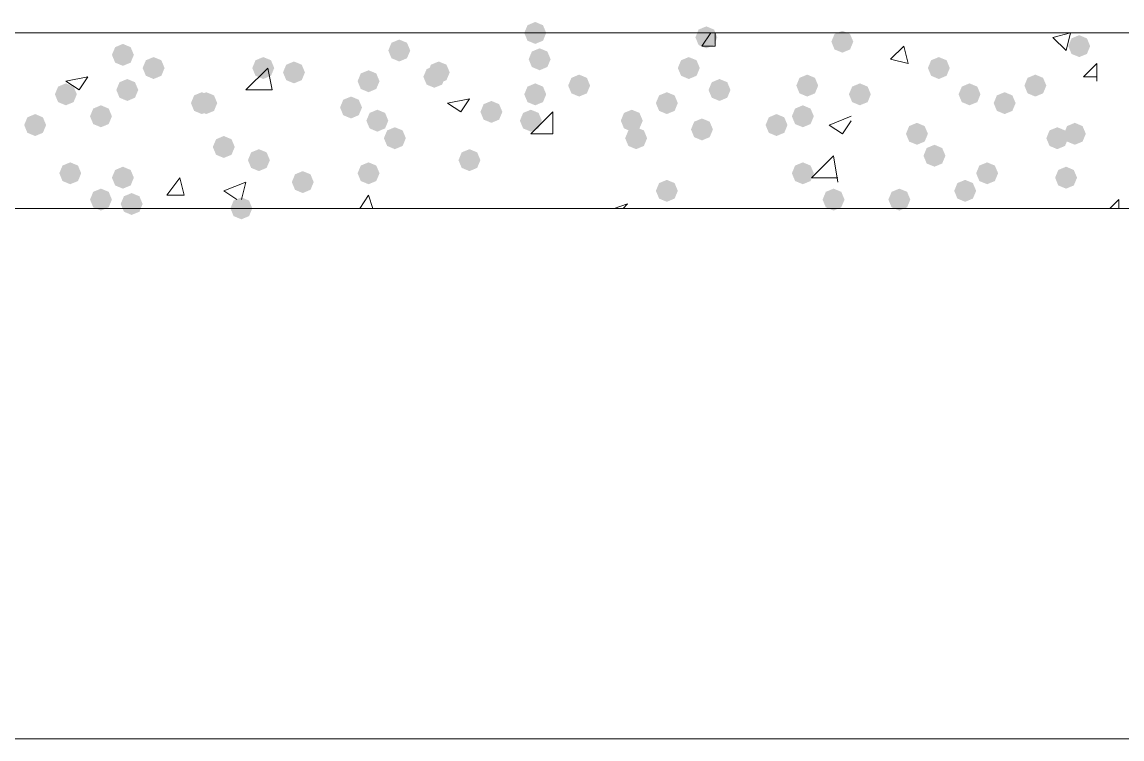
# Model space of a CAD drawing. Header units: millimetres. Extents: x 29 to 95071, y 20 to 67221.
# Drawn here: x 22928 to 24171, y 42106 to 42916 of the extents above; entities that cross this region are included whole.
import ezdxf

# ---------------------------------------------------------------- set-up
doc = ezdxf.new("R2010")
doc.units = ezdxf.units.MM

msp = doc.modelspace()

# ---------------------------------------------------------------- hatches: boundary and pattern name
h = msp.add_hatch(color=7)
h.dxf.hatch_style = 2
h.paths.add_polyline_path([(23508.2, 42891.4), (23499.5, 42895), (23495.8, 42903.8), (23499.5, 42912.5), (23508.2, 42916.2), (23517, 42912.5), (23520.6, 42903.8), (23517, 42895)])
h = msp.add_hatch(color=7)
h.dxf.hatch_style = 2
h.paths.add_polyline_path([(23701.5, 42886.4), (23692.8, 42890.1), (23689.2, 42898.8), (23692.8, 42907.6), (23701.5, 42911.2), (23710.3, 42907.6), (23713.9, 42898.8), (23710.3, 42890.1)])
h = msp.add_hatch(color=7)
h.dxf.hatch_style = 2
h.paths.add_polyline_path([(23855.2, 42881.5), (23846.4, 42885.1), (23842.8, 42893.9), (23846.4, 42902.6), (23855.2, 42906.2), (23863.9, 42902.6), (23867.6, 42893.9), (23863.9, 42885.1)])
h = msp.add_hatch(color=7)
h.dxf.hatch_style = 2
h.paths.add_polyline_path([(23042.3, 42866.6), (23033.6, 42870.2), (23029.9, 42879), (23033.6, 42887.7), (23042.3, 42891.4), (23051.1, 42887.7), (23054.7, 42879), (23051.1, 42870.2)])
h = msp.add_hatch(color=7)
h.dxf.hatch_style = 2
h.paths.add_polyline_path([(23354.6, 42871.5), (23345.8, 42875.2), (23342.2, 42883.9), (23345.8, 42892.7), (23354.6, 42896.3), (23363.3, 42892.7), (23367, 42883.9), (23363.3, 42875.2)])
h = msp.add_hatch(color=7)
h.dxf.hatch_style = 2
h.paths.add_polyline_path([(24122.9, 42876.5), (24114.1, 42880.1), (24110.5, 42888.9), (24114.1, 42897.6), (24122.9, 42901.3), (24131.6, 42897.6), (24135.2, 42888.9), (24131.6, 42880.1)])
h = msp.add_hatch(color=7)
h.dxf.hatch_style = 2
h.paths.add_polyline_path([(23513.2, 42861.6), (23504.4, 42865.3), (23500.8, 42874), (23504.4, 42882.8), (23513.2, 42886.4), (23521.9, 42882.8), (23525.6, 42874), (23521.9, 42865.3)])
h = msp.add_hatch(color=7)
h.dxf.hatch_style = 2
h.paths.add_polyline_path([(23077, 42851.7), (23068.3, 42855.4), (23064.6, 42864.1), (23068.3, 42872.9), (23077, 42876.5), (23085.8, 42872.9), (23089.4, 42864.1), (23085.8, 42855.4)])
h = msp.add_hatch(color=7)
h.dxf.hatch_style = 2
h.paths.add_polyline_path([(23200.9, 42851.7), (23192.2, 42855.4), (23188.5, 42864.1), (23192.2, 42872.9), (23200.9, 42876.5), (23209.7, 42872.9), (23213.3, 42864.1), (23209.7, 42855.4)])
h = msp.add_hatch(color=7)
h.dxf.hatch_style = 2
h.paths.add_polyline_path([(23235.6, 42846.8), (23226.9, 42850.4), (23223.2, 42859.2), (23226.9, 42867.9), (23235.6, 42871.5), (23244.4, 42867.9), (23248, 42859.2), (23244.4, 42850.4)])
h = msp.add_hatch(color=7)
h.dxf.hatch_style = 2
h.paths.add_polyline_path([(23394.2, 42841.8), (23385.5, 42845.4), (23381.8, 42854.2), (23385.5, 42862.9), (23394.2, 42866.6), (23403, 42862.9), (23406.6, 42854.2), (23403, 42845.4)])
h = msp.add_hatch(color=7)
h.dxf.hatch_style = 2
h.paths.add_polyline_path([(23399.2, 42846.8), (23390.4, 42850.4), (23386.8, 42859.2), (23390.4, 42867.9), (23399.2, 42871.5), (23407.9, 42867.9), (23411.6, 42859.2), (23407.9, 42850.4)])
h = msp.add_hatch(color=7)
h.dxf.hatch_style = 2
h.paths.add_polyline_path([(23681.7, 42851.7), (23673, 42855.4), (23669.3, 42864.1), (23673, 42872.9), (23681.7, 42876.5), (23690.5, 42872.9), (23694.1, 42864.1), (23690.5, 42855.4)])
h = msp.add_hatch(color=7)
h.dxf.hatch_style = 2
h.paths.add_polyline_path([(23964.2, 42851.7), (23955.5, 42855.4), (23951.9, 42864.1), (23955.5, 42872.9), (23964.2, 42876.5), (23973, 42872.9), (23976.6, 42864.1), (23973, 42855.4)])
h = msp.add_hatch(color=7)
h.dxf.hatch_style = 2
h.paths.add_polyline_path([(23319.9, 42836.8), (23311.1, 42840.5), (23307.5, 42849.2), (23311.1, 42858), (23319.9, 42861.6), (23328.6, 42858), (23332.3, 42849.2), (23328.6, 42840.5)])
h = msp.add_hatch(color=7)
h.dxf.hatch_style = 2
h.paths.add_polyline_path([(23557.8, 42831.9), (23549.1, 42835.5), (23545.4, 42844.3), (23549.1, 42853), (23557.8, 42856.7), (23566.6, 42853), (23570.2, 42844.3), (23566.6, 42835.5)])
h = msp.add_hatch(color=7)
h.dxf.hatch_style = 2
h.paths.add_polyline_path([(23815.5, 42831.9), (23806.8, 42835.5), (23803.2, 42844.3), (23806.8, 42853), (23815.5, 42856.7), (23824.3, 42853), (23827.9, 42844.3), (23824.3, 42835.5)])
h = msp.add_hatch(color=7)
h.dxf.hatch_style = 2
h.paths.add_polyline_path([(24073.3, 42831.9), (24064.5, 42835.5), (24060.9, 42844.3), (24064.5, 42853), (24073.3, 42856.7), (24082, 42853), (24085.7, 42844.3), (24082, 42835.5)])
h = msp.add_hatch(color=7)
h.dxf.hatch_style = 2
h.paths.add_polyline_path([(22977.9, 42822), (22969.1, 42825.6), (22965.5, 42834.4), (22969.1, 42843.1), (22977.9, 42846.8), (22986.6, 42843.1), (22990.3, 42834.4), (22986.6, 42825.6)])
h = msp.add_hatch(color=7)
h.dxf.hatch_style = 2
h.paths.add_polyline_path([(23047.3, 42826.9), (23038.5, 42830.6), (23034.9, 42839.3), (23038.5, 42848.1), (23047.3, 42851.7), (23056, 42848.1), (23059.7, 42839.3), (23056, 42830.6)])
h = msp.add_hatch(color=7)
h.dxf.hatch_style = 2
h.paths.add_polyline_path([(23508.2, 42822), (23499.5, 42825.6), (23495.8, 42834.4), (23499.5, 42843.1), (23508.2, 42846.8), (23517, 42843.1), (23520.6, 42834.4), (23517, 42825.6)])
h = msp.add_hatch(color=7)
h.dxf.hatch_style = 2
h.paths.add_polyline_path([(23716.4, 42826.9), (23707.7, 42830.6), (23704, 42839.3), (23707.7, 42848.1), (23716.4, 42851.7), (23725.2, 42848.1), (23728.8, 42839.3), (23725.2, 42830.6)])
h = msp.add_hatch(color=7)
h.dxf.hatch_style = 2
h.paths.add_polyline_path([(23875, 42822), (23866.3, 42825.6), (23862.6, 42834.4), (23866.3, 42843.1), (23875, 42846.8), (23883.8, 42843.1), (23887.4, 42834.4), (23883.8, 42825.6)])
h = msp.add_hatch(color=7)
h.dxf.hatch_style = 2
h.paths.add_polyline_path([(23998.9, 42822), (23990.2, 42825.6), (23986.5, 42834.4), (23990.2, 42843.1), (23998.9, 42846.8), (24007.7, 42843.1), (24011.3, 42834.4), (24007.7, 42825.6)])
h = msp.add_hatch(color=7)
h.dxf.hatch_style = 2
h.paths.add_polyline_path([(23131.5, 42812.1), (23122.8, 42815.7), (23119.2, 42824.5), (23122.8, 42833.2), (23131.5, 42836.8), (23140.3, 42833.2), (23143.9, 42824.5), (23140.3, 42815.7)])
h = msp.add_hatch(color=7)
h.dxf.hatch_style = 2
h.paths.add_polyline_path([(23136.5, 42812.1), (23127.7, 42815.7), (23124.1, 42824.5), (23127.7, 42833.2), (23136.5, 42836.8), (23145.3, 42833.2), (23148.9, 42824.5), (23145.3, 42815.7)])
h = msp.add_hatch(color=7)
h.dxf.hatch_style = 2
h.paths.add_polyline_path([(23300.1, 42807.1), (23291.3, 42810.8), (23287.7, 42819.5), (23291.3, 42828.3), (23300.1, 42831.9), (23308.8, 42828.3), (23312.5, 42819.5), (23308.8, 42810.8)])
h = msp.add_hatch(color=7)
h.dxf.hatch_style = 2
h.paths.add_polyline_path([(23656.9, 42812.1), (23648.2, 42815.7), (23644.5, 42824.5), (23648.2, 42833.2), (23656.9, 42836.8), (23665.7, 42833.2), (23669.3, 42824.5), (23665.7, 42815.7)])
h = msp.add_hatch(color=7)
h.dxf.hatch_style = 2
h.paths.add_polyline_path([(24038.6, 42812.1), (24029.8, 42815.7), (24026.2, 42824.5), (24029.8, 42833.2), (24038.6, 42836.8), (24047.3, 42833.2), (24051, 42824.5), (24047.3, 42815.7)])
h = msp.add_hatch(color=7)
h.dxf.hatch_style = 2
h.paths.add_polyline_path([(23017.5, 42797.2), (23008.8, 42800.8), (23005.2, 42809.6), (23008.8, 42818.3), (23017.5, 42822), (23026.3, 42818.3), (23029.9, 42809.6), (23026.3, 42800.8)])
h = msp.add_hatch(color=7)
h.dxf.hatch_style = 2
h.paths.add_polyline_path([(23329.8, 42792.2), (23321.1, 42795.9), (23317.4, 42804.6), (23321.1, 42813.4), (23329.8, 42817), (23338.6, 42813.4), (23342.2, 42804.6), (23338.6, 42795.9)])
h = msp.add_hatch(color=7)
h.dxf.hatch_style = 2
h.paths.add_polyline_path([(23458.7, 42802.2), (23449.9, 42805.8), (23446.3, 42814.5), (23449.9, 42823.3), (23458.7, 42826.9), (23467.4, 42823.3), (23471.1, 42814.5), (23467.4, 42805.8)])
h = msp.add_hatch(color=7)
h.dxf.hatch_style = 2
h.paths.add_polyline_path([(23503.3, 42792.2), (23494.5, 42795.9), (23490.9, 42804.6), (23494.5, 42813.4), (23503.3, 42817), (23512, 42813.4), (23515.7, 42804.6), (23512, 42795.9)])
h = msp.add_hatch(color=7)
h.dxf.hatch_style = 2
h.paths.add_polyline_path([(23617.3, 42792.2), (23608.5, 42795.9), (23604.9, 42804.6), (23608.5, 42813.4), (23617.3, 42817), (23626, 42813.4), (23629.7, 42804.6), (23626, 42795.9)])
h = msp.add_hatch(color=7)
h.dxf.hatch_style = 2
h.paths.add_polyline_path([(23810.6, 42797.2), (23801.8, 42800.8), (23798.2, 42809.6), (23801.8, 42818.3), (23810.6, 42822), (23819.3, 42818.3), (23823, 42809.6), (23819.3, 42800.8)])
h = msp.add_hatch(color=7)
h.dxf.hatch_style = 2
h.paths.add_polyline_path([(22943.2, 42787.3), (22934.4, 42790.9), (22930.8, 42799.7), (22934.4, 42808.4), (22943.2, 42812.1), (22951.9, 42808.4), (22955.6, 42799.7), (22951.9, 42790.9)])
h = msp.add_hatch(color=7)
h.dxf.hatch_style = 2
h.paths.add_polyline_path([(23696.6, 42782.3), (23687.8, 42786), (23684.2, 42794.7), (23687.8, 42803.5), (23696.6, 42807.1), (23705.3, 42803.5), (23709, 42794.7), (23705.3, 42786)])
h = msp.add_hatch(color=7)
h.dxf.hatch_style = 2
h.paths.add_polyline_path([(23780.8, 42787.3), (23772.1, 42790.9), (23768.5, 42799.7), (23772.1, 42808.4), (23780.8, 42812.1), (23789.6, 42808.4), (23793.2, 42799.7), (23789.6, 42790.9)])
h = msp.add_hatch(color=7)
h.dxf.hatch_style = 2
h.paths.add_polyline_path([(23349.6, 42772.4), (23340.9, 42776.1), (23337.2, 42784.8), (23340.9, 42793.6), (23349.6, 42797.2), (23358.4, 42793.6), (23362, 42784.8), (23358.4, 42776.1)])
h = msp.add_hatch(color=7)
h.dxf.hatch_style = 2
h.paths.add_polyline_path([(23622.2, 42772.4), (23613.5, 42776.1), (23609.8, 42784.8), (23613.5, 42793.6), (23622.2, 42797.2), (23631, 42793.6), (23634.6, 42784.8), (23631, 42776.1)])
h = msp.add_hatch(color=7)
h.dxf.hatch_style = 2
h.paths.add_polyline_path([(23939.5, 42777.4), (23930.7, 42781), (23927.1, 42789.8), (23930.7, 42798.5), (23939.5, 42802.2), (23948.2, 42798.5), (23951.9, 42789.8), (23948.2, 42781)])
h = msp.add_hatch(color=7)
h.dxf.hatch_style = 2
h.paths.add_polyline_path([(24098.1, 42772.4), (24089.3, 42776.1), (24085.7, 42784.8), (24089.3, 42793.6), (24098.1, 42797.2), (24106.8, 42793.6), (24110.5, 42784.8), (24106.8, 42776.1)])
h = msp.add_hatch(color=7)
h.dxf.hatch_style = 2
h.paths.add_polyline_path([(24117.9, 42777.4), (24109.1, 42781), (24105.5, 42789.8), (24109.1, 42798.5), (24117.9, 42802.2), (24126.6, 42798.5), (24130.3, 42789.8), (24126.6, 42781)])
h = msp.add_hatch(color=7)
h.dxf.hatch_style = 2
h.paths.add_polyline_path([(23156.3, 42762.5), (23147.6, 42766.1), (23143.9, 42774.9), (23147.6, 42783.6), (23156.3, 42787.3), (23165.1, 42783.6), (23168.7, 42774.9), (23165.1, 42766.1)])
h = msp.add_hatch(color=7)
h.dxf.hatch_style = 2
h.paths.add_polyline_path([(23196, 42747.6), (23187.2, 42751.3), (23183.6, 42760), (23187.2, 42768.8), (23196, 42772.4), (23204.7, 42768.8), (23208.4, 42760), (23204.7, 42751.3)])
h = msp.add_hatch(color=7)
h.dxf.hatch_style = 2
h.paths.add_polyline_path([(23433.9, 42747.6), (23425.1, 42751.3), (23421.5, 42760), (23425.1, 42768.8), (23433.9, 42772.4), (23442.6, 42768.8), (23446.3, 42760), (23442.6, 42751.3)])
h = msp.add_hatch(color=7)
h.dxf.hatch_style = 2
h.paths.add_polyline_path([(23959.3, 42752.6), (23950.5, 42756.2), (23946.9, 42765), (23950.5, 42773.7), (23959.3, 42777.4), (23968, 42773.7), (23971.7, 42765), (23968, 42756.2)])
h = msp.add_hatch(color=7)
h.dxf.hatch_style = 2
h.paths.add_polyline_path([(22982.8, 42732.8), (22974.1, 42736.4), (22970.5, 42745.2), (22974.1, 42753.9), (22982.8, 42757.5), (22991.6, 42753.9), (22995.2, 42745.2), (22991.6, 42736.4)])
h = msp.add_hatch(color=7)
h.dxf.hatch_style = 2
h.paths.add_polyline_path([(23319.9, 42732.8), (23311.1, 42736.4), (23307.5, 42745.2), (23311.1, 42753.9), (23319.9, 42757.5), (23328.6, 42753.9), (23332.3, 42745.2), (23328.6, 42736.4)])
h = msp.add_hatch(color=7)
h.dxf.hatch_style = 2
h.paths.add_polyline_path([(23810.6, 42732.8), (23801.8, 42736.4), (23798.2, 42745.2), (23801.8, 42753.9), (23810.6, 42757.5), (23819.3, 42753.9), (23823, 42745.2), (23819.3, 42736.4)])
h = msp.add_hatch(color=7)
h.dxf.hatch_style = 2
h.paths.add_polyline_path([(24018.8, 42732.8), (24010, 42736.4), (24006.4, 42745.2), (24010, 42753.9), (24018.8, 42757.5), (24027.5, 42753.9), (24031.2, 42745.2), (24027.5, 42736.4)])
h = msp.add_hatch(color=7)
h.dxf.hatch_style = 2
h.paths.add_polyline_path([(23042.3, 42727.8), (23033.6, 42731.4), (23029.9, 42740.2), (23033.6, 42748.9), (23042.3, 42752.6), (23051.1, 42748.9), (23054.7, 42740.2), (23051.1, 42731.4)])
h = msp.add_hatch(color=7)
h.dxf.hatch_style = 2
h.paths.add_polyline_path([(23245.5, 42722.8), (23236.8, 42726.5), (23233.2, 42735.2), (23236.8, 42744), (23245.5, 42747.6), (23254.3, 42744), (23257.9, 42735.2), (23254.3, 42726.5)])
h = msp.add_hatch(color=7)
h.dxf.hatch_style = 2
h.paths.add_polyline_path([(24108, 42727.8), (24099.2, 42731.4), (24095.6, 42740.2), (24099.2, 42748.9), (24108, 42752.6), (24116.7, 42748.9), (24120.4, 42740.2), (24116.7, 42731.4)])
h = msp.add_hatch(color=7)
h.dxf.hatch_style = 2
h.paths.add_polyline_path([(23656.9, 42712.9), (23648.2, 42716.6), (23644.5, 42725.3), (23648.2, 42734.1), (23656.9, 42737.7), (23665.7, 42734.1), (23669.3, 42725.3), (23665.7, 42716.6)])
h = msp.add_hatch(color=7)
h.dxf.hatch_style = 2
h.paths.add_polyline_path([(23994, 42712.9), (23985.2, 42716.6), (23981.6, 42725.3), (23985.2, 42734.1), (23994, 42737.7), (24002.7, 42734.1), (24006.4, 42725.3), (24002.7, 42716.6)])
h = msp.add_hatch(color=7)
h.dxf.hatch_style = 2
h.paths.add_polyline_path([(23017.5, 42703), (23008.8, 42706.7), (23005.2, 42715.4), (23008.8, 42724.2), (23017.5, 42727.8), (23026.3, 42724.2), (23029.9, 42715.4), (23026.3, 42706.7)])
h = msp.add_hatch(color=7)
h.dxf.hatch_style = 2
h.paths.add_polyline_path([(23052.2, 42698.1), (23043.5, 42701.7), (23039.8, 42710.5), (23043.5, 42719.2), (23052.2, 42722.8), (23061, 42719.2), (23064.6, 42710.5), (23061, 42701.7)])
h = msp.add_hatch(color=7)
h.dxf.hatch_style = 2
h.paths.add_polyline_path([(23176.2, 42693.1), (23167.4, 42696.8), (23163.8, 42705.5), (23167.4, 42714.3), (23176.2, 42717.9), (23184.9, 42714.3), (23188.5, 42705.5), (23184.9, 42696.8)])
h = msp.add_hatch(color=7)
h.dxf.hatch_style = 2
h.paths.add_polyline_path([(23845.3, 42703), (23836.5, 42706.7), (23832.9, 42715.4), (23836.5, 42724.2), (23845.3, 42727.8), (23854, 42724.2), (23857.7, 42715.4), (23854, 42706.7)])
h = msp.add_hatch(color=7)
h.dxf.hatch_style = 2
h.paths.add_polyline_path([(23919.6, 42703), (23910.9, 42706.7), (23907.2, 42715.4), (23910.9, 42724.2), (23919.6, 42727.8), (23928.4, 42724.2), (23932, 42715.4), (23928.4, 42706.7)])

# ---------------------------------------------------------------- linework, layer by layer
at = {"color": 7, "lineweight": 0}
for points in [[(20004, 42903.8), (26705.2, 42903.8)], [(23696.6, 42888.9), (23706.5, 42903.8)], [(23711.5, 42888.9), (23711.5, 42903.8)], [(24093.1, 42898.8), (24112.9, 42903.8)], [(24108, 42883.9), (24112.9, 42903.8)], [(24093.1, 42898.8), (24108, 42883.9)], [(23696.6, 42888.9), (23711.5, 42888.9)], [(23909.7, 42874), (23924.6, 42888.9)], [(23929.5, 42869.1), (23924.6, 42888.9)], [(23909.7, 42874), (23929.5, 42869.1)], [(24127.8, 42854.2), (24142.7, 42869.1)], [(24142.7, 42849.2), (24142.7, 42869.1)], [(22977.9, 42849.2), (23002.7, 42854.2)], [(22992.8, 42839.3), (23002.7, 42854.2)], [(23181.1, 42839.3), (23205.9, 42864.1)], [(23210.8, 42839.3), (23205.9, 42864.1)], [(24127.8, 42854.2), (24142.7, 42854.2)], [(22977.9, 42849.2), (22992.8, 42839.3)], [(23181.1, 42839.3), (23210.8, 42839.3)], [(23409.1, 42824.5), (23433.9, 42829.4)], [(23424, 42814.5), (23433.9, 42829.4)], [(23409.1, 42824.5), (23424, 42814.5)], [(23503.3, 42789.8), (23528.1, 42814.5)], [(23528.1, 42789.8), (23528.1, 42814.5)], [(23840.3, 42799.7), (23865.1, 42809.6)], [(23855.2, 42789.8), (23865.1, 42804.6)], [(23840.3, 42799.7), (23855.2, 42789.8)], [(23503.3, 42789.8), (23528.1, 42789.8)], [(23820.5, 42740.2), (23845.3, 42765)], [(23850.2, 42735.2), (23845.3, 42765)], [(23091.9, 42720.4), (23106.8, 42740.2)], [(23111.7, 42720.4), (23106.8, 42740.2)], [(23156.3, 42725.3), (23181.1, 42735.2)], [(23176.2, 42715.4), (23181.1, 42735.2)], [(23820.5, 42740.2), (23850.2, 42740.2)], [(23091.9, 42720.4), (23111.7, 42720.4)], [(23156.3, 42725.3), (23171.2, 42715.4)], [(23310, 42705.5), (23319.9, 42720.4)], [(23324.8, 42705.5), (23319.9, 42720.4)], [(26105.5, 42705.5), (22908.5, 42705.5)], [(23597.5, 42705.5), (23612.3, 42710.5)], [(23607.4, 42705.5), (23612.3, 42710.5)], [(24157.5, 42705.5), (24167.5, 42715.4)], [(24167.5, 42705.5), (24167.5, 42715.4)], [(22908.5, 42105.8), (26105.5, 42105.8), (26705.2, 42105.8)]]:
    msp.add_lwpolyline(points, dxfattribs=at)

doc.saveas('drawing.dxf')
